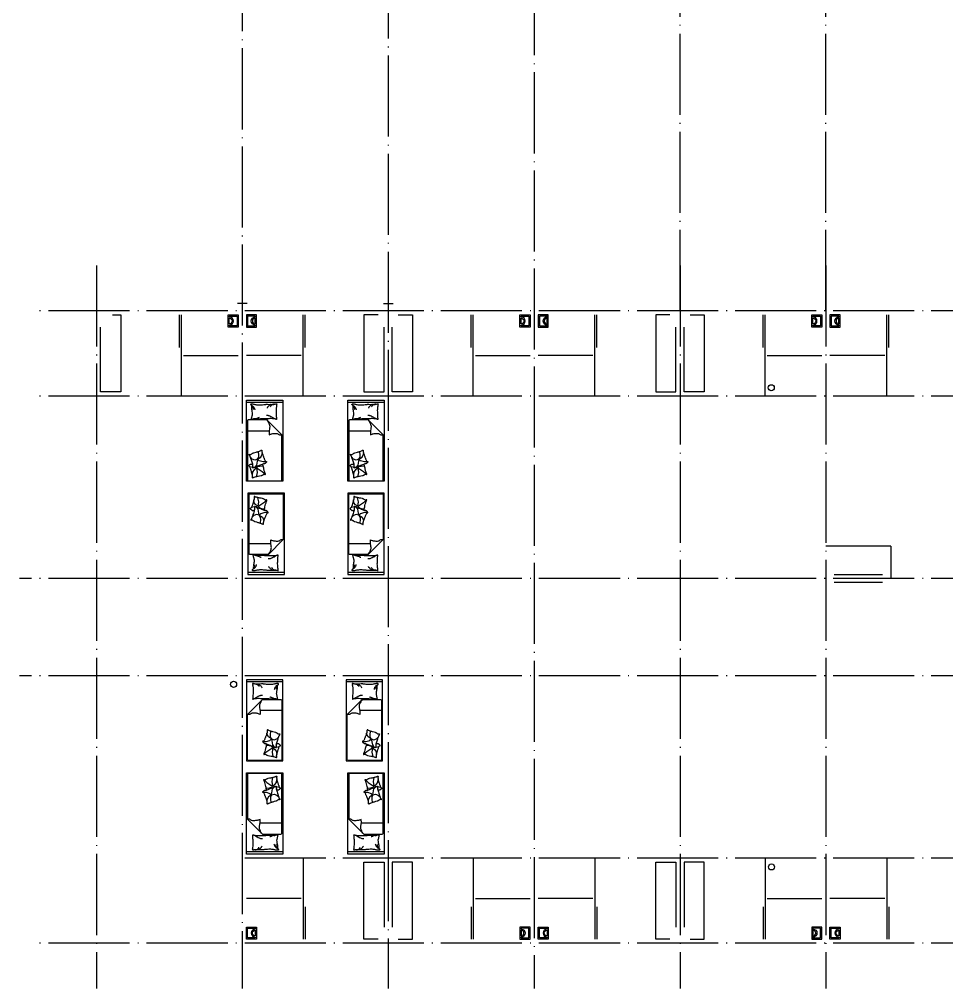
# Model space of a CAD drawing. Extents: x 174641 to 414490, y 73126 to 493158.
# Drawn here: x 304948 to 327826, y 190126 to 214039 of the extents above; entities that cross this region are included whole.
import ezdxf

# ---------------------------------------------------------------- set-up
doc = ezdxf.new("R2010")
doc.units = 0
doc.header["$LTSCALE"] = 1000
doc.header["$MEASUREMENT"] = 0
doc.linetypes.add('DOTE', pattern=[2.42, 2, -0.2, 0.02, -0.2])
for name, color, linetype in [('DOTE', 1, 'DOTE'), ('LVTRY', 6, 'Continuous'), ('WALL', 2, 'Continuous'), ('家具', 8, 'Continuous'), ('布置', 165, 'Continuous')]:
    doc.layers.add(name, color=color, linetype=linetype)
doc.styles.add('DIM_FONT', font='simplex_.ttf', dxfattribs={"width": 0.7, "bigfont": 'GBCBIG'})

# ---------------------------------------------------------------- blocks, each defined once
blk = doc.blocks.new('364535463')
at = {"layer": '布置'}
blk.add_lwpolyline([(150, -250), (150, 0), (-150, 0), (-150, -250)], close=True, dxfattribs=at)
blk.add_lwpolyline([(100, -220), (120, -220), (120, -30), (-120, -30), (-120, -220), (-100, -220, -1)], format="xyb", close=True, dxfattribs=at)
blk.add_lwpolyline([(-70, -220), (70, -220)], dxfattribs=at)
blk.add_arc((0, -220), 70, 0, 180, dxfattribs=at)
blk = doc.blocks.new('M_C55HKH')
for p, q in [((0, -52), (900, -52)), ((26, -509), (26, -1968)), ((503, -489), (46, -489)), ((503, -489), (872, -858)), ((46, -761), (564, -761)), ((872, -1968), (872, -858)), ((146, -1456), (100, -1409)), ((278, -1459), (305, -1407)), ((278, -1459), (357, -1410)), ((299, -1273), (295, -1270)), ((307, -1352), (299, -1273)), ((305, -1407), (307, -1352)), ((357, -1410), (393, -1337)), ((393, -1337), (392, -1318)), ((163, -1664), (89, -1649)), ((211, -1478), (146, -1456)), ((249, -1682), (175, -1667)), ((278, -1459), (211, -1478)), ((219, -1643), (211, -1652)), ((251, -1606), (219, -1643)), ((249, -1682), (286, -1639)), ((278, -1459), (251, -1606)), ((317, -1498), (278, -1459)), ((286, -1639), (333, -1628)), ((412, -1527), (317, -1498)), ((333, -1628), (405, -1618)), ((495, -1523), (412, -1527)), ((154, -1766), (147, -1841)), ((196, -1718), (154, -1766)), ((249, -1682), (196, -1718)), ((266, -1787), (243, -1892)), ((249, -1682), (266, -1787)), ((292, -1700), (249, -1682)), ((391, -1769), (292, -1700)), ((469, -1839), (391, -1769)), ((46, -1988), (852, -1988))]:
    blk.add_line(p, q)
blk.add_lwpolyline([(0, -2000), (0, 0), (900, 0), (900, -2000)], close=True)
for points in [[(135, -134, -0.263368), (107, -115, -0.494818), (116, -96, -0.049225), (134, -94, -0.036831), (158, -96, -0.031893), (196, -104, 0.035782), (230, -111, 0.032941), (319, -117, 0.026564), (430, -111, 0.017905), (468, -106, -0.033397), (488, -104, -0.03204), (525, -104, 0.018442), (590, -107, 0.010837), (654, -107, 0.014624), (702, -104, 0.111249), (725, -96, -0.153708), (742, -92, -0.076444), (749, -94, -0.215512), (751, -96, -0.585858), (748, -99, 0.363489), (744, -102, 0.191716), (743, -113, -0.129675), (745, -130, -0.01735), (742, -147, 0.019326), (740, -162, 0.018818), (733, -230, 0.021828), (732, -289, 0.006204), (734, -323, 0.001963), (740, -430, 0.028341), (744, -466, -0.117014), (744, -475, -0.36606), (742, -476, -0.03973), (728, -473, -0.048309), (715, -468, 0.062981), (704, -464, 0.04058), (681, -461, 0.014345), (614, -458, 0.005484), (488, -459, 0.007153), (392, -462, 0.008762), (350, -465, -0.008153), (304, -468, -0.06251), (247, -463, 0.078669), (201, -461, 0.047825), (179, -466, -0.034494), (148, -473, -0.023571), (123, -476, -0.510228), (122, -475), (129, -445), (150, -363, 0.073041), (152, -343, 0.023305), (146, -282, 0.018299), (142, -259, -0.01097), (135, -221, -0.042281), (132, -187, -0.027201), (135, -133)], [(133, -150, -0.05369), (148, -163, -0.070312), (156, -175, -0.015448), (159, -183, -0.013244), (163, -194, -0.082127), (166, -212, -0.064164), (163, -235)], [(135, -134, -0.077379), (170, -159, -0.077379), (195, -194, -0.047525), (205, -218, -0.047525), (210, -244)], [(609, -107, 0.027842), (585, -118, 0.048685), (573, -126, 0.023666), (545, -150, 0.031223), (526, -171, 0.046801), (521, -179, 0.023191), (513, -196)], [(691, -102, 0.088153), (656, -105, 0.088153), (625, -120, 0.077547), (604, -142, 0.077547), (590, -169)], [(225, -460, 0.009729), (253, -451, 0.009729), (280, -441, 0.007971), (301, -432, 0.007971), (323, -423)], [(695, -462, 0.016108), (656, -436, 0.024599), (629, -421, 0.009477), (580, -397, 0.015937), (550, -385, 0.072521), (534, -381, 0.033339), (498, -381)], [(503, -489, -0.085272), (566, -599, -0.124044), (575, -686), (562, -782), (563, -854)], [(563, -854, -0.027362), (602, -838, -0.040834), (629, -830, -0.038441), (717, -821, -0.076528), (761, -826, -0.103649), (788, -840, 0.093398), (818, -857, 0.072727), (841, -861, 0.052315), (872, -858)], [(400, -1581, 0.025626), (402, -1591, 0.0108), (426, -1697, 0.00456), (445, -1769, 0.01125), (454, -1797, 0.069394), (462, -1813, -0.079756), (468, -1827, -0.106399), (469, -1839, -0.328642), (466, -1842, -0.299547), (461, -1840, 0.189917), (454, -1835, 0.033518), (446, -1833, 0.075627), (442, -1833, 0.053489), (436, -1835, 0.017838), (418, -1843, 0.038394), (397, -1855, -0.059529), (384, -1862, -0.035943), (362, -1869, -0.011245), (291, -1884, -0.006203), (259, -1889, 0.010783), (241, -1893, 0.019485), (230, -1895, 0.005062), (188, -1908, 0.101392), (167, -1919, -0.223768), (156, -1922, -0.25558), (153, -1920, -0.081563), (150, -1907, -0.071805), (151, -1893, 0.069985), (152, -1879, 0.03546), (145, -1831, 0.029432), (130, -1774, 0.001554), (121, -1746, -0.00152), (112, -1718, -0.004735), (102, -1689, 0.00382), (91, -1653, 0.296001), (66, -1634, -0.649774), (61, -1616, -0.02319), (65, -1613, 0.0288), (68, -1610, 0.005727), (73, -1605, -0.004358), (80, -1599, -0.027528), (94, -1586, -0.046214), (104, -1580, -0.194121), (117, -1579, 0.133719), (137, -1580, 0.005779), (155, -1575, 0.008882)]]:
    blk.add_lwpolyline(points, format="xyb")
blk.add_lwpolyline([(345, -1251, 0.101392), (366, -1238, -0.223768), (377, -1234, -0.25558), (380, -1236, -0.081563), (384, -1249, -0.071805), (384, -1263, 0.069985), (384, -1277, 0.03546), (394, -1324, 0.029432), (414, -1380, 0.001554), (425, -1407, -0.00152), (437, -1434, -0.004735), (448, -1462, 0.00382), (462, -1497, 0.296001), (488, -1515, -0.649774), (495, -1532, -0.02319), (491, -1536, 0.0288), (488, -1539, 0.005727), (484, -1544, -0.004358), (478, -1551, -0.027528), (464, -1564, -0.046214), (455, -1571, -0.194121), (442, -1573, 0.133719), (422, -1574, 0.011505), (387, -1586, 0.008882), (343, -1604, 0.012426), (286, -1629, -0.033612), (264, -1637), (218, -1652), (182, -1663, 0.224341), (170, -1674, -0.722772), (163, -1673, -0.103513), (163, -1670, 0.053465), (163, -1664, 0.030109), (161, -1646, -0.031436), (159, -1628, -0.05324), (160, -1616, 0.05518), (161, -1604, 0.056271), (157, -1583, 0.0108), (124, -1480, 0.00456), (100, -1409, 0.01125), (89, -1381, 0.069394), (80, -1366, -0.079756), (73, -1353, -0.106399), (71, -1341, -0.328642), (74, -1338, -0.299547), (79, -1340, 0.189917), (86, -1344, 0.033518), (94, -1345, 0.075627), (98, -1345, 0.053489), (104, -1343, 0.017838), (122, -1333, 0.038394), (141, -1319, -0.059529), (154, -1311, -0.035943), (175, -1303, -0.011245), (245, -1283, -0.006203), (276, -1275, 0.010783), (295, -1270, 0.019485), (305, -1266, 0.005062)], format="xyb", close=True)
for centre, start, end in [((46, -509), 90, 180), ((46, -741), 180, 270), ((46, -1968), 180, 270), ((852, -1968), 270, 0)]:
    blk.add_arc(centre, 20, start, end)
at = {"style": 'DIM_FONT', "width": 0.8, "flags": 9}
for tag in ['XSIZE', 'YSIZE']:
    blk.add_attdef(tag, (0, 0), '', height=0.5, dxfattribs=at)

msp = doc.modelspace()

# ---------------------------------------------------------------- linework, layer by layer
for points in [[(308897.7, 205945.9), (308897.7, 206745.9)], [(311997.7, 205945.9), (311997.7, 206745.9)], [(316097.7, 205945.9), (316097.7, 206745.9)], [(319197.7, 205945.9), (319197.7, 206745.9)], [(323297.7, 205945.9), (323297.7, 206745.9)], [(326397.7, 205945.9), (326397.7, 206745.9)], [(308997.7, 205745.9), (310347.7, 205745.9)], [(311897.7, 205745.9), (310547.7, 205745.9)], [(316197.7, 205745.9), (317547.7, 205745.9)], [(319097.7, 205745.9), (317747.7, 205745.9)], [(323397.7, 205745.9), (324747.7, 205745.9)], [(326297.7, 205745.9), (324947.7, 205745.9)], [(325047.7, 200345.9), (326247.7, 200345.9)], [(326247.7, 200145.9), (325047.7, 200145.9)], [(311897.7, 192345.9), (310547.7, 192345.9)], [(316197.7, 192345.9), (317547.7, 192345.9)], [(319097.7, 192345.9), (317747.7, 192345.9)], [(323397.7, 192345.9), (324747.7, 192345.9)], [(326297.7, 192345.9), (324947.7, 192345.9)], [(311997.7, 192145.9), (311997.7, 191345.9)], [(316097.7, 192145.9), (316097.7, 191345.9)], [(319197.7, 192145.9), (319197.7, 191345.9)], [(323297.7, 192145.9), (323297.7, 191345.9)], [(326397.7, 192145.9), (326397.7, 191345.9)]]:
    msp.add_lwpolyline(points)
at = {"color": 5}
for centre in [(323498.8, 204950.2), (310233.8, 197632.9), (323505, 193128.7)]:
    msp.add_circle(centre, 75, dxfattribs=at)
at = {"layer": 'DOTE'}
for p, q in [((321247.7, 206845.9), (321247.7, 244565.9)), ((324847.7, 206845.9), (324847.7, 244565.9)), ((310447.7, 227845.9), (310447.7, 190125.9)), ((314047.7, 227665.9), (314047.7, 190125.9)), ((317647.7, 227252.7), (317647.7, 190125.9)), ((306847.7, 207967.7), (306847.7, 190125.9)), ((321247.7, 207967.7), (321247.7, 190125.9)), ((324847.7, 207967.7), (324847.7, 190125.9)), ((343967.7, 206845.9), (305247.7, 206845.9)), ((343967.7, 206845.9), (305247.7, 206845.9)), ((308947.7, 204745.9), (308947.7, 206845.9)), ((311947.7, 204745.9), (311947.7, 206845.9)), ((316147.7, 204745.9), (316147.7, 206845.9)), ((319147.7, 204745.9), (319147.7, 206845.9)), ((323347.7, 204745.9), (323347.7, 206845.9)), ((326347.7, 204745.9), (326347.7, 206845.9)), ((343967.7, 204745.9), (305247.7, 204745.9)), ((326447.7, 201045.9), (324847.7, 201045.9)), ((326447.7, 201045.9), (326447.7, 200245.9)), ((343967.7, 200245.9), (304947.7, 200245.9)), ((343967.7, 197845.9), (304947.7, 197845.9)), ((343967.7, 193345.9), (310447.7, 193345.9)), ((311947.7, 193345.9), (311947.7, 191245.9)), ((316147.7, 193345.9), (316147.7, 191245.9)), ((319147.7, 193345.9), (319147.7, 191245.9)), ((323347.7, 193345.9), (323347.7, 191245.9)), ((326347.7, 193345.9), (326347.7, 191245.9)), ((343967.7, 191245.9), (305247.7, 191245.9)), ((343967.7, 191245.9), (305247.7, 191245.9)), ((343967.7, 191245.9), (305247.7, 191245.9)), ((343967.7, 191245.9), (305247.7, 191245.9))]:
    msp.add_line(p, q, dxfattribs=at)
at = {"layer": 'LVTRY'}
for points in [[(307247.7, 206745.9), (307447.7, 206745.9), (307447.7, 204845.9), (306947.7, 204845.9), (306947.7, 206445.9)], [(313797.7, 206745.9), (313447.7, 206745.9), (313447.7, 204845.9), (313947.7, 204845.9), (313947.7, 206445.9)], [(314297.7, 206745.9), (314647.7, 206745.9), (314647.7, 204845.9), (314147.7, 204845.9), (314147.7, 206445.9)], [(320997.7, 206745.9), (320647.7, 206745.9), (320647.7, 204845.9), (321147.7, 204845.9), (321147.7, 206445.9)], [(321497.7, 206745.9), (321847.7, 206745.9), (321847.7, 204845.9), (321347.7, 204845.9), (321347.7, 206445.9)], [(313797.7, 191345.9), (313447.7, 191345.9), (313447.7, 193245.9), (313947.7, 193245.9), (313947.7, 191645.9)], [(314297.7, 191345.9), (314647.7, 191345.9), (314647.7, 193245.9), (314147.7, 193245.9), (314147.7, 191645.9)], [(320997.7, 191345.9), (320647.7, 191345.9), (320647.7, 193245.9), (321147.7, 193245.9), (321147.7, 191645.9)], [(321497.7, 191345.9), (321847.7, 191345.9), (321847.7, 193245.9), (321347.7, 193245.9), (321347.7, 191645.9)]]:
    msp.add_lwpolyline(points, dxfattribs=at)
at = {"layer": 'WALL'}
for p, q in [((310567.7, 207025.9), (310327.7, 207025.9)), ((313927.7, 207025.9), (314167.7, 207025.9))]:
    msp.add_line(p, q, dxfattribs=at)

# ---------------------------------------------------------------- block references
at = {"xscale": -1}
for p, rotation in [((310347.7, 206595.9), 270), ((317547.7, 206595.9), 270), ((324747.7, 206595.9), 270), ((310547.7, 191495.9), 90), ((317747.7, 191495.9), 90), ((324947.7, 191495.9), 90)]:
    msp.add_blockref('364535463', p, dxfattribs=dict(at, rotation=rotation))
for p, rotation in [((310547.7, 206595.9), 90.00000000000001), ((317747.7, 206595.9), 90), ((324947.7, 206595.9), 90), ((317547.7, 191495.9), 270), ((324747.7, 191495.9), 270)]:
    msp.add_blockref('364535463', p, dxfattribs=dict(rotation=rotation))
at = {"layer": '家具'}
for p in [(310547.7, 204645.9), (313047.7, 204645.9)]:
    msp.add_blockref('M_C55HKH', p, dxfattribs=at)
at = {"layer": '家具', "xscale": -1, "rotation": 180}
for p in [(310587.7, 200345.9), (313047.7, 200345.9)]:
    msp.add_blockref('M_C55HKH', p, dxfattribs=at)
at = {"layer": '家具', "xscale": -1}
for p in [(311447.7, 197745.9), (313907.7, 197745.9)]:
    msp.add_blockref('M_C55HKH', p, dxfattribs=at)
at = {"layer": '家具', "rotation": 180}
for p in [(311447.7, 193445.9), (313947.7, 193445.9)]:
    msp.add_blockref('M_C55HKH', p, dxfattribs=at)

doc.saveas('drawing.dxf')
